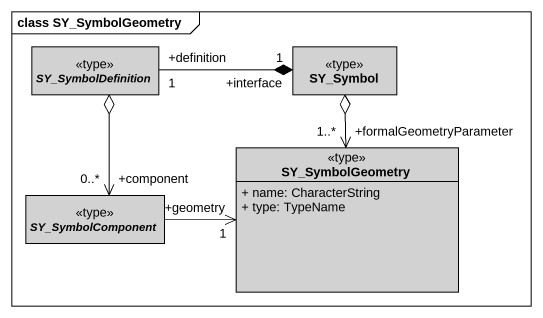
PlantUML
@startuml
mainframe class SY_SymbolGeometry
hide circle
hide empty members
skinparam classAttributeIconSize 0
abstract class SY_SymbolDefinition <<type>> #D2D2D2
class SY_Symbol <<type>> #D2D2D2
class SY_SymbolGeometry <<type>> #D2D2D2 {
  + name: CharacterString
  + type: TypeName
}
abstract class SY_SymbolComponent <<type>> #D2D2D2
SY_SymbolDefinition "+definition\n1" -right-* "+interface\n1" SY_Symbol
SY_SymbolGeometry "+formalGeometryParameter\n1..*" <-up-o SY_Symbol
SY_SymbolComponent "+component\n0..*" <-up-o SY_SymbolDefinition
SY_SymbolComponent -right-> "+geometry\n1" SY_SymbolGeometry
@enduml
